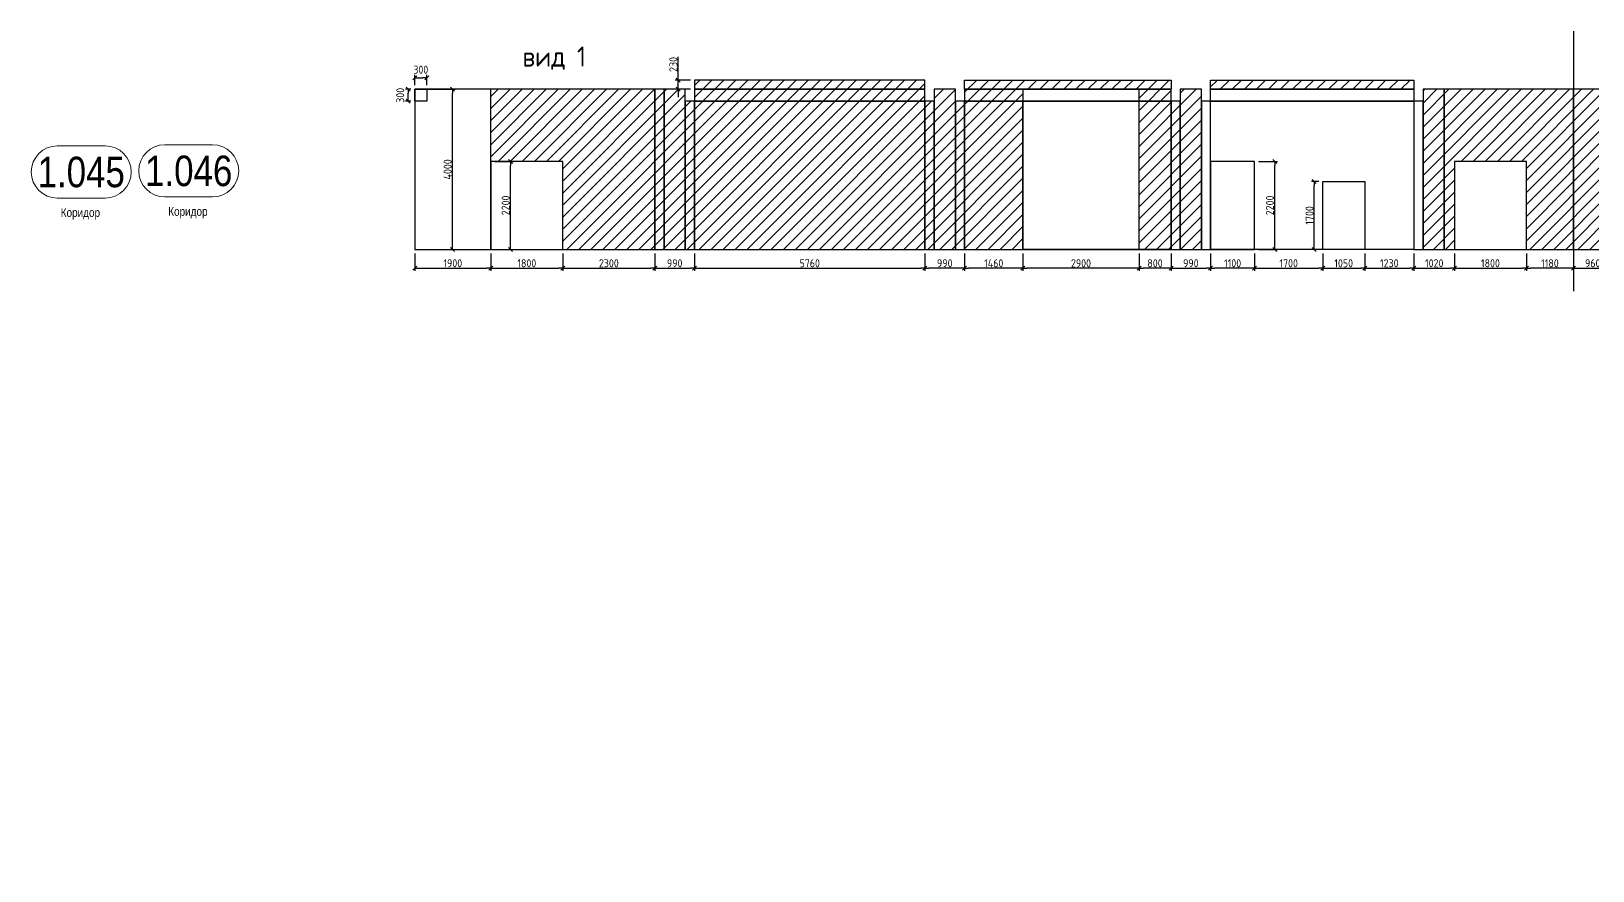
# Model space of a CAD drawing. Header units: millimetres. Extents: x -24360 to 609566, y -391049 to 148426.
# Drawn here: x 235293 to 274319, y -267373 to -246406 of the extents above; entities that cross this region are included whole.
import ezdxf
from ezdxf.enums import TextEntityAlignment as Align

# ---------------------------------------------------------------- set-up
doc = ezdxf.new("R2010")
doc.units = ezdxf.units.MM
doc.layers.get('Defpoints').update_dxf_attribs({"color": 140})
for name, color, linetype, lineweight in [('АР_Area', 5, 'Continuous', 5), ('осново', 7, 'Continuous', 30), ('Уголки', 1, 'Continuous', 30), ('Штриховка', 7, 'Continuous', 30)]:
    doc.layers.add(name, color=color, linetype=linetype, lineweight=lineweight)
doc.styles.add('style1', font='ARIALN.TTF')
doc.styles.add('СПДС', font='isocpeur.ttf', dxfattribs={"width": 0.9})
doc.dimstyles.new('Размера А3', dxfattribs={"dimtxt": 200, "dimasz": 100, "dimexe": 70, "dimexo": 100, "dimgap": 20, "dimtad": 1, "dimdec": 0, "dimrnd": 10, "dimzin": 0, "dimdsep": 46, "dimtxsty": 'СПДС', "dimblk": 'ARROWHEAD_6', "dimcen": 1, "dimclrd": 256, "dimclre": 256, "dimclrt": 256, "dimazin": 0, "dimtfac": 1, "dimtdec": 0, "dimtmove": 2, "dimatfit": 3, "dimfxl": 1, "dimtolj": 1, "dimtzin": 0, "dimarcsym": 0})

# ---------------------------------------------------------------- blocks, each defined once
blk = doc.blocks.new('MOK-МаркаПом_овал_ареал')
for p, q in [((-2.75, 3), (2.75, 3)), ((-2.75, -3), (2.75, -3))]:
    blk.add_line(p, q)
for centre, radius, start, end in [((-2.75, 0), 3, 90, 270), ((2.75, 0), 3, 270, 90), ((-3.75, 0), 3.5, 0, 0.001)]:
    blk.add_arc(centre, radius, start, end)
at = {"color": 0, "style": 'style1'}
blk.add_attdef('АР-ПОМЕЩЕНИЕ:НОМЕР', text='', height=3.5, dxfattribs=at).set_placement((0, 0), align=Align.MIDDLE)
blk = doc.blocks.new('ARROWHEAD_6')
at = {"color": 0, "linetype": 'Continuous'}
for p, q in [((0, 0), (-1, 0)), ((-0.5, -0.5), (0.5, 0.5))]:
    blk.add_line(p, q, dxfattribs=at)
blk = doc.blocks.new('*D608')
at = {"lineweight": -2, "transparency": 16777216}
for p, q in [((244879, -247755), (244879, -247495)), ((244979, -247565), (245079, -247565)), ((245179, -247755), (245179, -247495))]:
    blk.add_line(p, q, dxfattribs=at)
at = {"layer": 'Defpoints', "color": 0, "lineweight": 15, "transparency": 16777216}
for p in [(245179, -247565), (244879, -247855), (245179, -247855)]:
    blk.add_point(p, dxfattribs=at)
at = {"lineweight": -2, "transparency": 16777216, "xscale": 100, "yscale": 100, "zscale": 100, "rotation": 180}
blk.add_blockref('ARROWHEAD_6', (244879, -247565), dxfattribs=at)
at = {"lineweight": -2, "transparency": 16777216, "xscale": 100, "yscale": 100, "zscale": 100}
blk.add_blockref('ARROWHEAD_6', (245179, -247565), dxfattribs=at)
at = {"transparency": 16777216, "insert": (245029, -247365), "char_height": 200, "attachment_point": 5, "style": 'СПДС'}
blk.add_mtext('\\A1;300', dxfattribs=at)
blk = doc.blocks.new('*D613')
at = {"lineweight": -2, "transparency": 16777216}
for p, q in [((244779, -247855), (244645, -247855)), ((244779, -248155), (244645, -248155)), ((244715, -248055), (244715, -247955))]:
    blk.add_line(p, q, dxfattribs=at)
at = {"layer": 'Defpoints', "color": 0, "lineweight": 15, "transparency": 16777216}
for p in [(244715, -247855), (244879, -247855), (244879, -248155)]:
    blk.add_point(p, dxfattribs=at)
at = {"lineweight": -2, "transparency": 16777216, "xscale": 100, "yscale": 100, "zscale": 100}
for p, rotation in [((244715, -247855), 90), ((244715, -248155), 270)]:
    blk.add_blockref('ARROWHEAD_6', p, dxfattribs=dict(at, rotation=rotation))
at = {"transparency": 16777216, "insert": (244515, -248005), "char_height": 200, "attachment_point": 5, "rotation": 90, "style": 'СПДС'}
blk.add_mtext('\\A1;300', dxfattribs=at)
blk = doc.blocks.new('*D795')
at = {"lineweight": -2, "transparency": 16777216}
for p, q in [((244979, -247855), (245890, -247855)), ((245820, -251755), (245820, -247955)), ((244979, -251855), (245890, -251855))]:
    blk.add_line(p, q, dxfattribs=at)
at = {"layer": 'Defpoints', "color": 0, "lineweight": 15, "transparency": 16777216}
for p in [(244879, -247855), (245820, -247855), (244879, -251855)]:
    blk.add_point(p, dxfattribs=at)
at = {"lineweight": -2, "transparency": 16777216, "xscale": 100, "yscale": 100, "zscale": 100}
for p, rotation in [((245820, -247855), 90), ((245820, -251855), 270)]:
    blk.add_blockref('ARROWHEAD_6', p, dxfattribs=dict(at, rotation=rotation))
at = {"transparency": 16777216, "insert": (245700, -249855), "char_height": 200, "attachment_point": 5, "rotation": 90, "style": 'СПДС'}
blk.add_mtext('\\A1;4000', dxfattribs=at)
blk = doc.blocks.new('*D796')
at = {"lineweight": -2, "transparency": 16777216}
for p, q in [((244879, -251955), (244879, -252390)), ((246779, -251955), (246779, -252390)), ((244979, -252320), (246679, -252320))]:
    blk.add_line(p, q, dxfattribs=at)
at = {"layer": 'Defpoints', "color": 0, "lineweight": 15, "transparency": 16777216}
for p in [(244879, -251855), (246779, -251855), (246779, -252320)]:
    blk.add_point(p, dxfattribs=at)
at = {"lineweight": -2, "transparency": 16777216, "xscale": 100, "yscale": 100, "zscale": 100, "rotation": 180}
blk.add_blockref('ARROWHEAD_6', (244879, -252320), dxfattribs=at)
at = {"lineweight": -2, "transparency": 16777216, "xscale": 100, "yscale": 100, "zscale": 100}
blk.add_blockref('ARROWHEAD_6', (246779, -252320), dxfattribs=at)
at = {"transparency": 16777216, "insert": (245829, -252200), "char_height": 200, "attachment_point": 5, "style": 'СПДС'}
blk.add_mtext('\\A1;1900', dxfattribs=at)
blk = doc.blocks.new('*D797')
at = {"lineweight": -2, "transparency": 16777216}
for p, q in [((246879, -249655), (247340, -249655)), ((247270, -251755), (247270, -249755)), ((246879, -251855), (247340, -251855))]:
    blk.add_line(p, q, dxfattribs=at)
at = {"layer": 'Defpoints', "color": 0, "lineweight": 15, "transparency": 16777216}
for p in [(246779, -249655), (247270, -249655), (246779, -251855)]:
    blk.add_point(p, dxfattribs=at)
at = {"lineweight": -2, "transparency": 16777216, "xscale": 100, "yscale": 100, "zscale": 100}
for p, rotation in [((247270, -249655), 90), ((247270, -251855), 270)]:
    blk.add_blockref('ARROWHEAD_6', p, dxfattribs=dict(at, rotation=rotation))
at = {"transparency": 16777216, "insert": (247150, -250755), "char_height": 200, "attachment_point": 5, "rotation": 90, "style": 'СПДС'}
blk.add_mtext('\\A1;2200', dxfattribs=at)
blk = doc.blocks.new('*D798')
at = {"lineweight": -2, "transparency": 16777216}
for p, q in [((246779, -251955), (246779, -252390)), ((248579, -251955), (248579, -252390)), ((246879, -252320), (248479, -252320))]:
    blk.add_line(p, q, dxfattribs=at)
at = {"layer": 'Defpoints', "color": 0, "lineweight": 15, "transparency": 16777216}
for p in [(246779, -251855), (248579, -251855), (248579, -252320)]:
    blk.add_point(p, dxfattribs=at)
at = {"lineweight": -2, "transparency": 16777216, "xscale": 100, "yscale": 100, "zscale": 100, "rotation": 180}
blk.add_blockref('ARROWHEAD_6', (246779, -252320), dxfattribs=at)
at = {"lineweight": -2, "transparency": 16777216, "xscale": 100, "yscale": 100, "zscale": 100}
blk.add_blockref('ARROWHEAD_6', (248579, -252320), dxfattribs=at)
at = {"transparency": 16777216, "insert": (247679, -252200), "char_height": 200, "attachment_point": 5, "style": 'СПДС'}
blk.add_mtext('\\A1;1800', dxfattribs=at)
blk = doc.blocks.new('*D799')
at = {"lineweight": -2, "transparency": 16777216}
for p, q in [((248579, -251955), (248579, -252390)), ((250879, -251955), (250879, -252390)), ((248679, -252320), (250779, -252320))]:
    blk.add_line(p, q, dxfattribs=at)
at = {"layer": 'Defpoints', "color": 0, "lineweight": 15, "transparency": 16777216}
for p in [(248579, -251855), (250879, -251855), (250879, -252320)]:
    blk.add_point(p, dxfattribs=at)
at = {"lineweight": -2, "transparency": 16777216, "xscale": 100, "yscale": 100, "zscale": 100, "rotation": 180}
blk.add_blockref('ARROWHEAD_6', (248579, -252320), dxfattribs=at)
at = {"lineweight": -2, "transparency": 16777216, "xscale": 100, "yscale": 100, "zscale": 100}
blk.add_blockref('ARROWHEAD_6', (250879, -252320), dxfattribs=at)
at = {"transparency": 16777216, "insert": (249729, -252200), "char_height": 200, "attachment_point": 5, "style": 'СПДС'}
blk.add_mtext('\\A1;2300', dxfattribs=at)
blk = doc.blocks.new('*D800')
at = {"lineweight": -2, "transparency": 16777216}
for p, q in [((250879, -251955), (250879, -252390)), ((251869, -251955), (251869, -252390)), ((250979, -252320), (251769, -252320))]:
    blk.add_line(p, q, dxfattribs=at)
at = {"layer": 'Defpoints', "color": 0, "lineweight": 15, "transparency": 16777216}
for p in [(250879, -251855), (251869, -251855), (251869, -252320)]:
    blk.add_point(p, dxfattribs=at)
at = {"lineweight": -2, "transparency": 16777216, "xscale": 100, "yscale": 100, "zscale": 100, "rotation": 180}
blk.add_blockref('ARROWHEAD_6', (250879, -252320), dxfattribs=at)
at = {"lineweight": -2, "transparency": 16777216, "xscale": 100, "yscale": 100, "zscale": 100}
blk.add_blockref('ARROWHEAD_6', (251869, -252320), dxfattribs=at)
at = {"transparency": 16777216, "insert": (251374, -252200), "char_height": 200, "attachment_point": 5, "style": 'СПДС'}
blk.add_mtext('\\A1;990', dxfattribs=at)
blk = doc.blocks.new('*D801')
at = {"lineweight": -2, "transparency": 16777216}
for p, q in [((251460, -247525), (251460, -247043)), ((251769, -247625), (251390, -247625)), ((251460, -247855), (251460, -247625)), ((251769, -247855), (251390, -247855)), ((251460, -247955), (251460, -248055))]:
    blk.add_line(p, q, dxfattribs=at)
at = {"layer": 'Defpoints', "color": 0, "lineweight": 15, "transparency": 16777216}
for p in [(251460, -247625), (251869, -247625), (251869, -247855)]:
    blk.add_point(p, dxfattribs=at)
at = {"lineweight": -2, "transparency": 16777216, "xscale": 100, "yscale": 100, "zscale": 100}
for p, rotation in [((251460, -247625), 270), ((251460, -247855), 90)]:
    blk.add_blockref('ARROWHEAD_6', p, dxfattribs=dict(at, rotation=rotation))
at = {"transparency": 16777216, "insert": (251340, -247234), "char_height": 200, "attachment_point": 5, "rotation": 90, "style": 'СПДС'}
blk.add_mtext('\\A1;230', dxfattribs=at)
blk = doc.blocks.new('*D802')
at = {"lineweight": -2, "transparency": 16777216}
for p, q in [((251869, -251955), (251869, -252390)), ((257629, -251955), (257629, -252390)), ((251969, -252320), (257529, -252320))]:
    blk.add_line(p, q, dxfattribs=at)
at = {"layer": 'Defpoints', "color": 0, "lineweight": 15, "transparency": 16777216}
for p in [(251869, -251855), (257629, -251855), (257629, -252320)]:
    blk.add_point(p, dxfattribs=at)
at = {"lineweight": -2, "transparency": 16777216, "xscale": 100, "yscale": 100, "zscale": 100, "rotation": 180}
blk.add_blockref('ARROWHEAD_6', (251869, -252320), dxfattribs=at)
at = {"lineweight": -2, "transparency": 16777216, "xscale": 100, "yscale": 100, "zscale": 100}
blk.add_blockref('ARROWHEAD_6', (257629, -252320), dxfattribs=at)
at = {"transparency": 16777216, "insert": (254749, -252200), "char_height": 200, "attachment_point": 5, "style": 'СПДС'}
blk.add_mtext('\\A1;5760', dxfattribs=at)
blk = doc.blocks.new('*D803')
at = {"lineweight": -2, "transparency": 16777216}
for p, q in [((257629, -251955), (257629, -252390)), ((258619, -251955), (258619, -252390)), ((258519, -252320), (257729, -252320))]:
    blk.add_line(p, q, dxfattribs=at)
at = {"layer": 'Defpoints', "color": 0, "lineweight": 15, "transparency": 16777216}
for p in [(257629, -251855), (258619, -251855), (257629, -252320)]:
    blk.add_point(p, dxfattribs=at)
at = {"lineweight": -2, "transparency": 16777216, "xscale": 100, "yscale": 100, "zscale": 100, "rotation": 180}
blk.add_blockref('ARROWHEAD_6', (257629, -252320), dxfattribs=at)
at = {"lineweight": -2, "transparency": 16777216, "xscale": 100, "yscale": 100, "zscale": 100}
blk.add_blockref('ARROWHEAD_6', (258619, -252320), dxfattribs=at)
at = {"transparency": 16777216, "insert": (258124, -252200), "char_height": 200, "attachment_point": 5, "style": 'СПДС'}
blk.add_mtext('\\A1;990', dxfattribs=at)
blk = doc.blocks.new('*D804')
at = {"lineweight": -2, "transparency": 16777216}
for p, q in [((258619, -251955), (258619, -252390)), ((260079, -251955), (260079, -252390)), ((259979, -252320), (258719, -252320))]:
    blk.add_line(p, q, dxfattribs=at)
at = {"layer": 'Defpoints', "color": 0, "lineweight": 15, "transparency": 16777216}
for p in [(258619, -251855), (260079, -251855), (258619, -252320)]:
    blk.add_point(p, dxfattribs=at)
at = {"lineweight": -2, "transparency": 16777216, "xscale": 100, "yscale": 100, "zscale": 100, "rotation": 180}
blk.add_blockref('ARROWHEAD_6', (258619, -252320), dxfattribs=at)
at = {"lineweight": -2, "transparency": 16777216, "xscale": 100, "yscale": 100, "zscale": 100}
blk.add_blockref('ARROWHEAD_6', (260079, -252320), dxfattribs=at)
at = {"transparency": 16777216, "insert": (259349, -252200), "char_height": 200, "attachment_point": 5, "style": 'СПДС'}
blk.add_mtext('\\A1;1460', dxfattribs=at)
blk = doc.blocks.new('*D805')
at = {"lineweight": -2, "transparency": 16777216}
for p, q in [((260079, -251955), (260079, -252390)), ((262979, -251955), (262979, -252390)), ((262879, -252320), (260179, -252320))]:
    blk.add_line(p, q, dxfattribs=at)
at = {"layer": 'Defpoints', "color": 0, "lineweight": 15, "transparency": 16777216}
for p in [(260079, -251855), (262979, -251855), (260079, -252320)]:
    blk.add_point(p, dxfattribs=at)
at = {"lineweight": -2, "transparency": 16777216, "xscale": 100, "yscale": 100, "zscale": 100, "rotation": 180}
blk.add_blockref('ARROWHEAD_6', (260079, -252320), dxfattribs=at)
at = {"lineweight": -2, "transparency": 16777216, "xscale": 100, "yscale": 100, "zscale": 100}
blk.add_blockref('ARROWHEAD_6', (262979, -252320), dxfattribs=at)
at = {"transparency": 16777216, "insert": (261529, -252200), "char_height": 200, "attachment_point": 5, "style": 'СПДС'}
blk.add_mtext('\\A1;2900', dxfattribs=at)
blk = doc.blocks.new('*D806')
at = {"lineweight": -2, "transparency": 16777216}
for p, q in [((262979, -251955), (262979, -252390)), ((263779, -251955), (263779, -252390)), ((263679, -252320), (263079, -252320))]:
    blk.add_line(p, q, dxfattribs=at)
at = {"layer": 'Defpoints', "color": 0, "lineweight": 15, "transparency": 16777216}
for p in [(262979, -251855), (263779, -251855), (262979, -252320)]:
    blk.add_point(p, dxfattribs=at)
at = {"lineweight": -2, "transparency": 16777216, "xscale": 100, "yscale": 100, "zscale": 100, "rotation": 180}
blk.add_blockref('ARROWHEAD_6', (262979, -252320), dxfattribs=at)
at = {"lineweight": -2, "transparency": 16777216, "xscale": 100, "yscale": 100, "zscale": 100}
blk.add_blockref('ARROWHEAD_6', (263779, -252320), dxfattribs=at)
at = {"transparency": 16777216, "insert": (263379, -252200), "char_height": 200, "attachment_point": 5, "style": 'СПДС'}
blk.add_mtext('\\A1;800', dxfattribs=at)
blk = doc.blocks.new('*D807')
at = {"lineweight": -2, "transparency": 16777216}
for p, q in [((263779, -251955), (263779, -252390)), ((264769, -251955), (264769, -252390)), ((263879, -252320), (264669, -252320))]:
    blk.add_line(p, q, dxfattribs=at)
at = {"layer": 'Defpoints', "color": 0, "lineweight": 15, "transparency": 16777216}
for p in [(263779, -251855), (264769, -251855), (264769, -252320)]:
    blk.add_point(p, dxfattribs=at)
at = {"lineweight": -2, "transparency": 16777216, "xscale": 100, "yscale": 100, "zscale": 100, "rotation": 180}
blk.add_blockref('ARROWHEAD_6', (263779, -252320), dxfattribs=at)
at = {"lineweight": -2, "transparency": 16777216, "xscale": 100, "yscale": 100, "zscale": 100}
blk.add_blockref('ARROWHEAD_6', (264769, -252320), dxfattribs=at)
at = {"transparency": 16777216, "insert": (264274, -252200), "char_height": 200, "attachment_point": 5, "style": 'СПДС'}
blk.add_mtext('\\A1;990', dxfattribs=at)
blk = doc.blocks.new('*D808')
at = {"lineweight": -2, "transparency": 16777216}
for p, q in [((264769, -251955), (264769, -252390)), ((265869, -251955), (265869, -252390)), ((265769, -252320), (264869, -252320))]:
    blk.add_line(p, q, dxfattribs=at)
at = {"layer": 'Defpoints', "color": 0, "lineweight": 15, "transparency": 16777216}
for p in [(264769, -251855), (265869, -251855), (264769, -252320)]:
    blk.add_point(p, dxfattribs=at)
at = {"lineweight": -2, "transparency": 16777216, "xscale": 100, "yscale": 100, "zscale": 100, "rotation": 180}
blk.add_blockref('ARROWHEAD_6', (264769, -252320), dxfattribs=at)
at = {"lineweight": -2, "transparency": 16777216, "xscale": 100, "yscale": 100, "zscale": 100}
blk.add_blockref('ARROWHEAD_6', (265869, -252320), dxfattribs=at)
at = {"transparency": 16777216, "insert": (265319, -252200), "char_height": 200, "attachment_point": 5, "style": 'СПДС'}
blk.add_mtext('\\A1;1100', dxfattribs=at)
blk = doc.blocks.new('*D809')
at = {"lineweight": -2, "transparency": 16777216}
for p, q in [((265969, -249655), (266440, -249655)), ((266370, -251755), (266370, -249755)), ((265969, -251855), (266440, -251855))]:
    blk.add_line(p, q, dxfattribs=at)
at = {"layer": 'Defpoints', "color": 0, "lineweight": 15, "transparency": 16777216}
for p in [(265869, -249655), (266370, -249655), (265869, -251855)]:
    blk.add_point(p, dxfattribs=at)
at = {"lineweight": -2, "transparency": 16777216, "xscale": 100, "yscale": 100, "zscale": 100}
for p, rotation in [((266370, -249655), 90), ((266370, -251855), 270)]:
    blk.add_blockref('ARROWHEAD_6', p, dxfattribs=dict(at, rotation=rotation))
at = {"transparency": 16777216, "insert": (266250, -250755), "char_height": 200, "attachment_point": 5, "rotation": 90, "style": 'СПДС'}
blk.add_mtext('\\A1;2200', dxfattribs=at)
blk = doc.blocks.new('*D810')
at = {"lineweight": -2, "transparency": 16777216}
for p, q in [((265869, -251955), (265869, -252390)), ((267569, -251955), (267569, -252390)), ((265969, -252320), (267469, -252320))]:
    blk.add_line(p, q, dxfattribs=at)
at = {"layer": 'Defpoints', "color": 0, "lineweight": 15, "transparency": 16777216}
for p in [(265869, -251855), (267569, -251855), (267569, -252320)]:
    blk.add_point(p, dxfattribs=at)
at = {"lineweight": -2, "transparency": 16777216, "xscale": 100, "yscale": 100, "zscale": 100, "rotation": 180}
blk.add_blockref('ARROWHEAD_6', (265869, -252320), dxfattribs=at)
at = {"lineweight": -2, "transparency": 16777216, "xscale": 100, "yscale": 100, "zscale": 100}
blk.add_blockref('ARROWHEAD_6', (267569, -252320), dxfattribs=at)
at = {"transparency": 16777216, "insert": (266719, -252200), "char_height": 200, "attachment_point": 5, "style": 'СПДС'}
blk.add_mtext('\\A1;1700', dxfattribs=at)
blk = doc.blocks.new('*D811')
at = {"lineweight": -2, "transparency": 16777216}
for p, q in [((267569, -251955), (267569, -252390)), ((268619, -251955), (268619, -252390)), ((267669, -252320), (268519, -252320))]:
    blk.add_line(p, q, dxfattribs=at)
at = {"layer": 'Defpoints', "color": 0, "lineweight": 15, "transparency": 16777216}
for p in [(267569, -251855), (268619, -251855), (268619, -252320)]:
    blk.add_point(p, dxfattribs=at)
at = {"lineweight": -2, "transparency": 16777216, "xscale": 100, "yscale": 100, "zscale": 100, "rotation": 180}
blk.add_blockref('ARROWHEAD_6', (267569, -252320), dxfattribs=at)
at = {"lineweight": -2, "transparency": 16777216, "xscale": 100, "yscale": 100, "zscale": 100}
blk.add_blockref('ARROWHEAD_6', (268619, -252320), dxfattribs=at)
at = {"transparency": 16777216, "insert": (268094, -252200), "char_height": 200, "attachment_point": 5, "style": 'СПДС'}
blk.add_mtext('\\A1;1050', dxfattribs=at)
blk = doc.blocks.new('*D812')
at = {"lineweight": -2, "transparency": 16777216}
for p, q in [((267469, -250155), (267290, -250155)), ((267360, -251755), (267360, -250255)), ((267469, -251855), (267290, -251855))]:
    blk.add_line(p, q, dxfattribs=at)
at = {"layer": 'Defpoints', "color": 0, "lineweight": 15, "transparency": 16777216}
for p in [(267360, -250155), (267569, -250155), (267569, -251855)]:
    blk.add_point(p, dxfattribs=at)
at = {"lineweight": -2, "transparency": 16777216, "xscale": 100, "yscale": 100, "zscale": 100}
for p, rotation in [((267360, -250155), 90), ((267360, -251855), 270)]:
    blk.add_blockref('ARROWHEAD_6', p, dxfattribs=dict(at, rotation=rotation))
at = {"transparency": 16777216, "insert": (267240, -251005), "char_height": 200, "attachment_point": 5, "rotation": 90, "style": 'СПДС'}
blk.add_mtext('\\A1;1700', dxfattribs=at)
blk = doc.blocks.new('*D813')
at = {"lineweight": -2, "transparency": 16777216}
for p, q in [((268619, -251955), (268619, -252390)), ((269849, -251955), (269849, -252390)), ((268719, -252320), (269749, -252320))]:
    blk.add_line(p, q, dxfattribs=at)
at = {"layer": 'Defpoints', "color": 0, "lineweight": 15, "transparency": 16777216}
for p in [(268619, -251855), (269849, -251855), (269849, -252320)]:
    blk.add_point(p, dxfattribs=at)
at = {"lineweight": -2, "transparency": 16777216, "xscale": 100, "yscale": 100, "zscale": 100, "rotation": 180}
blk.add_blockref('ARROWHEAD_6', (268619, -252320), dxfattribs=at)
at = {"lineweight": -2, "transparency": 16777216, "xscale": 100, "yscale": 100, "zscale": 100}
blk.add_blockref('ARROWHEAD_6', (269849, -252320), dxfattribs=at)
at = {"transparency": 16777216, "insert": (269234, -252200), "char_height": 200, "attachment_point": 5, "style": 'СПДС'}
blk.add_mtext('\\A1;1230', dxfattribs=at)
blk = doc.blocks.new('*D814')
at = {"lineweight": -2, "transparency": 16777216}
for p, q in [((269849, -251955), (269849, -252390)), ((270864, -251955), (270864, -252390)), ((269949, -252320), (270764, -252320))]:
    blk.add_line(p, q, dxfattribs=at)
at = {"layer": 'Defpoints', "color": 0, "lineweight": 15, "transparency": 16777216}
for p in [(269849, -251855), (270864, -251855), (270864, -252320)]:
    blk.add_point(p, dxfattribs=at)
at = {"lineweight": -2, "transparency": 16777216, "xscale": 100, "yscale": 100, "zscale": 100, "rotation": 180}
blk.add_blockref('ARROWHEAD_6', (269849, -252320), dxfattribs=at)
at = {"lineweight": -2, "transparency": 16777216, "xscale": 100, "yscale": 100, "zscale": 100}
blk.add_blockref('ARROWHEAD_6', (270864, -252320), dxfattribs=at)
at = {"transparency": 16777216, "insert": (270357, -252200), "char_height": 200, "attachment_point": 5, "style": 'СПДС'}
blk.add_mtext('\\A1;1020', dxfattribs=at)
blk = doc.blocks.new('*D815')
at = {"lineweight": -2, "transparency": 16777216}
for p, q in [((270864, -251955), (270864, -252390)), ((272659, -251955), (272659, -252390)), ((270964, -252320), (272559, -252320))]:
    blk.add_line(p, q, dxfattribs=at)
at = {"layer": 'Defpoints', "color": 0, "lineweight": 15, "transparency": 16777216}
for p in [(270864, -251855), (272659, -251855), (272659, -252320)]:
    blk.add_point(p, dxfattribs=at)
at = {"lineweight": -2, "transparency": 16777216, "xscale": 100, "yscale": 100, "zscale": 100, "rotation": 180}
blk.add_blockref('ARROWHEAD_6', (270864, -252320), dxfattribs=at)
at = {"lineweight": -2, "transparency": 16777216, "xscale": 100, "yscale": 100, "zscale": 100}
blk.add_blockref('ARROWHEAD_6', (272659, -252320), dxfattribs=at)
at = {"transparency": 16777216, "insert": (271762, -252200), "char_height": 200, "attachment_point": 5, "style": 'СПДС'}
blk.add_mtext('\\A1;1800', dxfattribs=at)
blk = doc.blocks.new('*D816')
at = {"lineweight": -2, "transparency": 16777216}
for p, q in [((272659, -251955), (272659, -252390)), ((273839, -251955), (273839, -252390)), ((273739, -252320), (272759, -252320))]:
    blk.add_line(p, q, dxfattribs=at)
at = {"layer": 'Defpoints', "color": 0, "lineweight": 15, "transparency": 16777216}
for p in [(272659, -251855), (273839, -251855), (272659, -252320)]:
    blk.add_point(p, dxfattribs=at)
at = {"lineweight": -2, "transparency": 16777216, "xscale": 100, "yscale": 100, "zscale": 100, "rotation": 180}
blk.add_blockref('ARROWHEAD_6', (272659, -252320), dxfattribs=at)
at = {"lineweight": -2, "transparency": 16777216, "xscale": 100, "yscale": 100, "zscale": 100}
blk.add_blockref('ARROWHEAD_6', (273839, -252320), dxfattribs=at)
at = {"transparency": 16777216, "insert": (273249, -252200), "char_height": 200, "attachment_point": 5, "style": 'СПДС'}
blk.add_mtext('\\A1;1180', dxfattribs=at)
blk = doc.blocks.new('*D817')
at = {"lineweight": -2, "transparency": 16777216}
for p, q in [((273839, -251955), (273839, -252390)), ((274799, -251955), (274799, -252390)), ((273939, -252320), (274699, -252320))]:
    blk.add_line(p, q, dxfattribs=at)
at = {"layer": 'Defpoints', "color": 0, "lineweight": 15, "transparency": 16777216}
for p in [(273839, -251855), (274799, -251855), (274799, -252320)]:
    blk.add_point(p, dxfattribs=at)
at = {"lineweight": -2, "transparency": 16777216, "xscale": 100, "yscale": 100, "zscale": 100, "rotation": 180}
blk.add_blockref('ARROWHEAD_6', (273839, -252320), dxfattribs=at)
at = {"lineweight": -2, "transparency": 16777216, "xscale": 100, "yscale": 100, "zscale": 100}
blk.add_blockref('ARROWHEAD_6', (274799, -252320), dxfattribs=at)
at = {"transparency": 16777216, "insert": (274319, -252200), "char_height": 200, "attachment_point": 5, "style": 'СПДС'}
blk.add_mtext('\\A1;960', dxfattribs=at)

msp = doc.modelspace()

# ---------------------------------------------------------------- hatches: boundary and pattern name
at = {"layer": 'Штриховка'}
h = msp.add_hatch(dxfattribs=at)
h.set_pattern_fill('ANSI31', color=3, scale=67)
h.set_pattern_definition([(45, (-3e-11, 118595.47), (-150.41929, 150.41929), [])])
h.paths.add_polyline_path([(378592.071, -248155.017), (378259.109, -248155.017), (378259.109, -251855.017), (379960.669, -251855.017), (379960.669, -248155.017), (379792.071, -248155.017), (379792.071, -250855.017), (378592.071, -250855.017)])
h.paths.add_polyline_path([(379960.669, -247855.017), (378259.109, -247855.017), (378259.109, -248155.017), (379960.669, -248155.017)])
h.paths.add_polyline_path([(379960.669, -247555.017), (378259.109, -247555.017), (378259.109, -247855.017), (379960.669, -247855.017)])
h.paths.add_polyline_path([(378259.109, -248155.017), (377959.109, -248155.017), (377959.109, -251855.017), (378259.109, -251855.017)])
h.paths.add_polyline_path([(377959.109, -248155.017), (377859.109, -248155.017), (377859.109, -251855.017), (377959.109, -251855.017)])
h.paths.add_polyline_path([(377859.109, -248155.017), (377559.109, -248155.017), (377559.109, -251855.017), (377859.109, -251855.017)])
h.paths.add_polyline_path([(376459.109, -248155.017), (372159.109, -248155.017), (372159.109, -251855.017), (376459.109, -251855.017)])
h.paths.add_polyline_path([(377859.109, -248055.017), (372159.109, -248055.017), (372159.109, -248155.017), (377859.109, -248155.017)])
h.paths.add_polyline_path([(377859.109, -247755.017), (372159.109, -247755.017), (372159.109, -248055.017), (377859.109, -248055.017)])
h.paths.add_polyline_path([(371519.109, -248155.017), (371399.109, -248155.017), (371399.109, -251855.017), (371519.109, -251855.017)])
h.paths.add_polyline_path([(372059.109, -248155.017), (372059.109, -247855.017), (371519.109, -247855.017), (371519.109, -251855.017), (372059.109, -251855.017)])
h.paths.add_polyline_path([(372159.109, -248155.017), (372059.109, -248155.017), (372059.109, -251855.017), (372159.109, -251855.017)])
h.paths.add_polyline_path([(371399.109, -248155.017), (365499.109, -248155.017), (365499.109, -251855.017), (371399.109, -251855.017)])
h.paths.add_polyline_path([(371399.109, -248055.017), (365499.109, -248055.017), (365499.109, -248155.017), (371399.109, -248155.017)])
h.paths.add_polyline_path([(371399.109, -247755.017), (365499.109, -247755.017), (365499.109, -248055.017), (371399.109, -248055.017)])
h.paths.add_polyline_path([(365499.109, -248155.017), (365379.109, -248155.017), (365379.109, -251855.017), (365499.109, -251855.017)])
h.paths.add_polyline_path([(365379.109, -248155.017), (365379.109, -247855.017), (364839.109, -247855.017), (364839.109, -251855.017), (365379.109, -251855.017)])
h.paths.add_polyline_path([(361679.109, -248155.017), (358279.109, -248155.017), (358279.109, -251855.017), (361679.109, -251855.017)])
h.paths.add_polyline_path([(361679.109, -248055.017), (358279.109, -248055.017), (358279.109, -248155.017), (361679.109, -248155.017)])
h.paths.add_polyline_path([(361679.109, -247755.017), (358279.109, -247755.017), (358279.109, -248055.017), (361679.109, -248055.017)])
h.paths.add_polyline_path([(357639.109, -248155.017), (357519.109, -248155.017), (357519.109, -251855.017), (357639.109, -251855.017)])
h.paths.add_polyline_path([(358179.109, -248155.017), (358179.109, -247855.017), (357639.109, -247855.017), (357639.109, -251855.017), (358179.109, -251855.017)])
h.paths.add_polyline_path([(358279.109, -248155.017), (358179.109, -248155.017), (358179.109, -251855.017), (358279.109, -251855.017)])
h.paths.add_polyline_path([(357519.109, -248155.017), (356719.109, -248155.017), (356719.109, -251855.017), (357519.109, -251855.017)])
h.paths.add_polyline_path([(353819.109, -248155.017), (351919.109, -248155.017), (351919.109, -251855.017), (353819.109, -251855.017)])
h.paths.add_polyline_path([(357519.109, -248055.017), (351919.109, -248055.017), (351919.109, -248155.017), (357519.109, -248155.017)])
h.paths.add_polyline_path([(357519.109, -247755.017), (351919.109, -247755.017), (351919.109, -248055.017), (357519.109, -248055.017)])
h.paths.add_polyline_path([(347459.105, -248155.017), (345854.715, -248155.017), (345854.715, -251855.017), (347459.105, -251855.017)])
h.paths.add_polyline_path([(351159.105, -247755.017), (345854.715, -247755.017), (345854.715, -248055.017), (351159.105, -248055.017)])
h.paths.add_polyline_path([(351159.105, -248055.017), (345854.715, -248055.017), (345854.715, -248155.017), (347459.105, -248155.017), (350359.105, -248155.017), (351159.105, -248155.017)])
h.paths.add_polyline_path([(351159.105, -248155.017), (350359.105, -248155.017), (350359.105, -251855.017), (351159.105, -251855.017)])
h.paths.add_polyline_path([(351279.109, -248155.017), (351159.109, -248155.017), (351159.109, -251855.017), (351279.109, -251855.017)])
h.paths.add_polyline_path([(351819.109, -248155.017), (351819.109, -247855.017), (351279.109, -247855.017), (351279.109, -251855.017), (351819.109, -251855.017)])
h.paths.add_polyline_path([(351919.109, -248155.017), (351819.109, -248155.017), (351819.109, -251855.017), (351919.109, -251855.017)])
h.paths.add_polyline_path([(337579.105, -248155.017), (337379.105, -248155.017), (337379.105, -251855.017), (337579.105, -251855.017)])
h.paths.add_polyline_path([(338029.105, -248155.017), (337579.105, -248155.017), (337579.105, -251855.017), (338029.105, -251855.017)])
h.paths.add_polyline_path([(338229.105, -248155.017), (338029.105, -248155.017), (338029.105, -251855.017), (338229.105, -251855.017)])
h.paths.add_polyline_path([(342729.105, -248155.017), (338229.105, -248155.017), (338229.105, -251855.017), (339999.105, -251855.017), (339999.105, -249655.017), (341989.105, -249655.017), (341989.105, -251855.017), (342729.105, -251855.017)])
h.paths.add_polyline_path([(342729.105, -247955.017), (338229.105, -247955.017), (338229.105, -248155.017), (342729.105, -248155.017)])
h.paths.add_polyline_path([(342729.105, -247655.017), (338229.105, -247655.017), (338229.105, -247955.017), (342729.105, -247955.017)])
h.paths.add_polyline_path([(337379.105, -248155.017), (334719.105, -248155.017), (334719.105, -250855.017), (332408.901, -250869.175), (332408.901, -248155.017), (331919.105, -248155.017), (331919.105, -251855.017), (337379.105, -251855.017)])
h.paths.add_polyline_path([(337379.105, -247955.017), (331919.105, -247955.017), (331919.105, -248155.017), (337379.105, -248155.017)])
h.paths.add_polyline_path([(337379.105, -247655.017), (331919.105, -247655.017), (331919.105, -247955.017), (337379.105, -247955.017)])
h.paths.add_polyline_path([(331919.105, -248155.017), (331719.105, -248155.017), (331719.105, -251855.017), (331919.105, -251855.017)])
h.paths.add_polyline_path([(331719.105, -248155.017), (331269.105, -248155.017), (331269.105, -251855.017), (331719.105, -251855.017)])
h.paths.add_polyline_path([(331269.105, -248155.017), (331069.105, -248155.017), (331069.105, -251855.017), (331269.105, -251855.017)])
h.paths.add_polyline_path([(331069.105, -250855.017), (328769.105, -250855.017), (328769.105, -248155.017), (328119.105, -248155.017), (328119.105, -251855.017), (331069.105, -251855.017)])
h.paths.add_polyline_path([(331069.105, -247955.017), (328119.105, -247955.017), (328119.105, -248155.017), (331069.105, -248155.017)])
h.paths.add_polyline_path([(331069.105, -247655.017), (328119.105, -247655.017), (328119.105, -247955.017), (331069.105, -247955.017)])
h.paths.add_polyline_path([(328119.105, -248155.017), (327919.105, -248155.017), (327919.105, -247855.017), (327839.105, -247855.017), (327839.105, -251855.017), (328119.105, -251855.017)])
h.paths.add_polyline_path([(327839.105, -247855.017), (327739.105, -247855.017), (327739.105, -251855.017), (327839.105, -251855.017)])
h.paths.add_polyline_path([(327739.105, -247855.017), (325539.105, -247855.017), (325539.105, -251855.017), (327739.105, -251855.017)])
h.paths.add_polyline_path([(319819.105, -247855.017), (314819.105, -247855.017), (314819.105, -251855.017), (319819.105, -251855.017)])
h.paths.add_polyline_path([(310129.105, -247855.017), (306299.105, -247855.017), (306299.105, -249655.017), (307799.105, -249655.017), (307799.105, -251855.017), (308629.105, -251855.017), (308629.105, -249655.017), (310129.105, -249655.017)])
h.paths.add_polyline_path([(306169.105, -247855.017), (305639.105, -247855.017), (305639.105, -251855.017), (306169.105, -251855.017)])
h.paths.add_polyline_path([(306299.105, -247855.017), (306169.105, -247855.017), (306169.105, -251855.017), (306299.105, -251855.017), (306299.105, -249655.017)])
h.paths.add_polyline_path([(310259.105, -247855.017), (310129.105, -247855.017), (310129.105, -251855.017), (310259.105, -251855.017)])
h.paths.add_polyline_path([(310789.105, -247855.017), (310259.105, -247855.017), (310259.105, -251855.017), (310789.105, -251855.017)])
h.paths.add_polyline_path([(302289.105, -247855.017), (298590.255, -247855.017), (298590.255, -248155.017), (298130.255, -248155.017), (298130.255, -247855.017), (294640.47, -247855.017), (294640.47, -248155.017), (294180.47, -248155.017), (294180.47, -247855.017), (292339.105, -247855.017), (292339.105, -251855.017), (302289.105, -251855.017)])
h.paths.add_polyline_path([(292089.105, -247855.017), (290839.105, -247855.017), (290839.105, -251855.017), (292089.105, -251855.017)])
h.paths.add_polyline_path([(290839.105, -247855.017), (289589.105, -247855.017), (289589.105, -251855.017), (290839.105, -251855.017)])
h.paths.add_polyline_path([(289589.105, -247855.017), (283229.105, -247855.017), (283229.105, -251855.017), (283679.105, -251855.017), (283679.105, -248155.017), (289149.105, -248155.017), (289149.105, -251855.017), (289589.105, -251855.017)])
h.paths.add_polyline_path([(283229.105, -247855.017), (281969.105, -247855.017), (281969.105, -251855.017), (283229.105, -251855.017)])
h.paths.add_polyline_path([(281969.105, -247855.017), (278969.105, -247855.017), (278969.105, -251855.017), (281969.105, -251855.017)])
h.paths.add_polyline_path([(277139.105, -247855.017), (276839.105, -247855.017), (276839.105, -251855.017), (277139.105, -251855.017)])
h.paths.add_polyline_path([(277559.105, -247855.017), (277139.105, -247855.017), (277139.105, -251855.017), (277559.105, -251855.017)])
h.paths.add_polyline_path([(277999.105, -247855.017), (277559.105, -247855.017), (277559.105, -251855.017), (277999.105, -251855.017)])
h.paths.add_polyline_path([(278129.105, -247855.017), (277999.105, -247855.017), (277999.105, -251855.017), (278129.105, -251855.017)])
h.paths.add_polyline_path([(278969.105, -247855.017), (278129.105, -247855.017), (278129.105, -251855.017), (278969.105, -251855.017)])
h.paths.add_polyline_path([(274799.105, -247855.017), (273839.105, -247855.017), (273839.105, -251855.017), (274799.105, -251855.017)])
h.paths.add_polyline_path([(273839.105, -247855.017), (270609.105, -247855.017), (270609.105, -251855.017), (270864.105, -251855.017), (270864.105, -249655.017), (272659.105, -249655.017), (272659.105, -251855.017), (273839.105, -251855.017)])
h.paths.add_polyline_path([(270609.105, -247855.017), (270079.105, -247855.017), (270079.105, -251855.017), (270609.105, -251855.017)])
h.paths.add_polyline_path([(269849.105, -247625.017), (264769.105, -247625.017), (264769.105, -247855.017), (269849.105, -247855.017)])
h.paths.add_polyline_path([(264539.105, -248155.017), (264539.105, -247855.017), (264009.105, -247855.017), (264009.105, -251855.017), (264539.105, -251855.017)])
h.paths.add_polyline_path([(264009.105, -248155.017), (263779.105, -248155.017), (263779.105, -251855.017), (264009.105, -251855.017)])
h.paths.add_polyline_path([(263779.105, -248155.017), (262979.105, -248155.017), (262979.105, -251855.017), (263779.105, -251855.017)])
h.paths.add_polyline_path([(263779.105, -247855.017), (262979.105, -247855.017), (262979.105, -248155.017), (263779.105, -248155.017)])
h.paths.add_polyline_path([(263779.105, -247625.017), (258619.105, -247625.017), (258619.105, -247855.017), (263779.105, -247855.017)])
h.paths.add_polyline_path([(260079.105, -247855.017), (258619.105, -247855.017), (258619.105, -248155.017), (260079.105, -248155.017)])
h.paths.add_polyline_path([(260079.105, -248155.017), (258619.105, -248155.017), (258619.105, -251855.017), (260079.105, -251855.017)])
h.paths.add_polyline_path([(258619.105, -248155.017), (258389.105, -248155.017), (258389.105, -251855.017), (258619.105, -251855.017)])
h.paths.add_polyline_path([(258389.105, -248155.017), (258389.105, -247855.017), (257859.105, -247855.017), (257859.105, -251855.017), (258389.105, -251855.017)])
h.paths.add_polyline_path([(257859.105, -248155.017), (257629.105, -248155.017), (257629.105, -251855.017), (257859.105, -251855.017)])
h.paths.add_polyline_path([(257629.105, -247855.017), (251869.105, -247855.017), (251869.105, -248155.017), (257629.105, -248155.017)])
h.paths.add_polyline_path([(257629.105, -247625.017), (251869.105, -247625.017), (251869.105, -247855.017), (257629.105, -247855.017)])
h.paths.add_polyline_path([(250879.105, -247855.017), (246779.105, -247855.017), (246779.105, -249655.017), (248579.105, -249655.017), (248579.105, -251855.017), (250879.105, -251855.017)])
h.paths.add_polyline_path([(251109.105, -247855.017), (250879.105, -247855.017), (250879.105, -251855.017), (251109.105, -251855.017)])
h.paths.add_polyline_path([(251639.105, -248155.017), (251639.105, -247855.017), (251109.105, -247855.017), (251109.105, -251855.017), (251639.105, -251855.017)])
h.paths.add_polyline_path([(251869.105, -248155.017), (251639.105, -248155.017), (251639.105, -251855.017), (251869.105, -251855.017)])
h.paths.add_polyline_path([(257629.105, -248155.017), (251869.105, -248155.017), (251869.105, -251855.017), (257629.105, -251855.017)])
h.paths.add_polyline_path([(294459.489, -255263.11), (293999.489, -255263.11), (293999.489, -258963.11), (294459.489, -258963.11)])
h.paths.add_polyline_path([(294919.489, -255263.11), (294459.489, -255263.11), (294459.489, -258963.11), (294919.489, -258963.11)])
h.paths.add_polyline_path([(295379.489, -255263.11), (294919.489, -255263.11), (294919.489, -258963.11), (295379.489, -258963.11)])
h.paths.add_polyline_path([(295839.489, -255263.11), (295379.489, -255263.11), (295379.489, -258963.11), (295839.489, -258963.11)])
h.paths.add_polyline_path([(294459.489, -259468.013), (293999.489, -259468.013), (293999.489, -263168.013), (294459.489, -263168.013)])
h.paths.add_polyline_path([(294919.489, -259468.013), (294459.489, -259468.013), (294459.489, -263168.013), (294919.489, -263168.013)])
h.paths.add_polyline_path([(295379.489, -259468.013), (294919.489, -259468.013), (294919.489, -263168.013), (295379.489, -263168.013)])
h.paths.add_polyline_path([(295839.489, -259468.013), (295379.489, -259468.013), (295379.489, -263168.013), (295839.489, -263168.013)])
h.paths.add_polyline_path([(294459.489, -263672.916), (293999.489, -263672.916), (293999.489, -267372.916), (294459.489, -267372.916)])
h.paths.add_polyline_path([(295379.489, -263672.916), (294919.489, -263672.916), (294919.489, -267372.916), (295379.489, -267372.916)])
h.paths.add_polyline_path([(295839.489, -263672.916), (295379.489, -263672.916), (295379.489, -267372.916), (295839.489, -267372.916)])
h.paths.add_polyline_path([(297867.798, -263672.916), (297407.798, -263672.916), (297407.798, -267372.916), (297867.798, -267372.916)])
h.paths.add_polyline_path([(298327.798, -263672.916), (297867.798, -263672.916), (297867.798, -267372.916), (298327.798, -267372.916)])
h.paths.add_polyline_path([(298787.798, -263672.916), (298327.798, -263672.916), (298327.798, -267372.916), (298787.798, -267372.916)])
h.paths.add_polyline_path([(299247.798, -263672.916), (298787.798, -263672.916), (298787.798, -267372.916), (299247.798, -267372.916)])
h.paths.add_polyline_path([(297867.798, -259468.013), (297407.798, -259468.013), (297407.798, -263168.013), (297867.798, -263168.013)])
h.paths.add_polyline_path([(298327.798, -259468.013), (297867.798, -259468.013), (297867.798, -263168.013), (298327.798, -263168.013)])
h.paths.add_polyline_path([(298787.798, -259468.013), (298327.798, -259468.013), (298327.798, -263168.013), (298787.798, -263168.013)])
h.paths.add_polyline_path([(299247.798, -259468.013), (298787.798, -259468.013), (298787.798, -263168.013), (299247.798, -263168.013)])

# ---------------------------------------------------------------- linework, layer by layer
at = {"layer": 'осново'}
msp.add_lwpolyline([(273839.105, -246405.6), (273839.105, -252898.786)], dxfattribs=at)
for points in [[(251869.105, -247855.017), (257629.105, -247855.017), (257629.105, -247625.017), (251869.105, -247625.017)], [(263779.105, -247855.017), (258619.105, -247855.017), (258619.105, -247625.017), (263779.105, -247625.017)], [(269849.105, -247855.017), (264769.105, -247855.017), (264769.105, -247625.017), (269849.105, -247625.017)], [(244879.105, -251855.017), (250879.105, -251855.017), (250879.105, -247855.017), (244879.105, -247855.017)], [(244879.105, -251855.017), (246779.105, -251855.017), (246779.105, -247855.017), (244879.105, -247855.017)], [(244879.105, -247855.017), (245179.105, -247855.017), (245179.105, -248155.017), (244879.105, -248155.017)], [(250879.105, -251855.017), (251109.105, -251855.017), (251109.105, -247855.017), (250879.105, -247855.017)], [(251109.105, -251855.017), (251639.105, -251855.017), (251639.105, -247855.017), (251109.105, -247855.017)], [(251639.105, -251855.017), (251869.105, -251855.017), (251869.105, -248155.017), (251639.105, -248155.017)], [(251869.105, -248155.017), (257629.105, -248155.017), (257629.105, -247855.017), (251869.105, -247855.017)], [(251869.105, -251855.017), (257629.105, -251855.017), (257629.105, -248155.017), (251869.105, -248155.017)], [(257629.105, -251855.017), (257859.105, -251855.017), (257859.105, -248155.017), (257629.105, -248155.017)], [(257859.105, -251855.017), (258389.105, -251855.017), (258389.105, -247855.017), (257859.105, -247855.017)], [(258389.105, -251855.017), (258619.105, -251855.017), (258619.105, -248155.017), (258389.105, -248155.017)], [(258619.105, -248155.017), (263779.105, -248155.017), (263779.105, -247855.017), (258619.105, -247855.017)], [(258619.105, -251855.017), (263779.105, -251855.017), (263779.105, -248155.017), (258619.105, -248155.017)], [(260079.105, -251855.017), (262979.105, -251855.017), (262979.105, -247855.017), (260079.105, -247855.017)], [(263779.105, -251855.017), (260079.105, -251855.017), (260079.105, -248155.017), (263779.105, -248155.017)], [(263779.105, -251855.017), (264009.105, -251855.017), (264009.105, -248155.017), (263779.105, -248155.017)], [(264009.105, -251855.017), (264539.105, -251855.017), (264539.105, -247855.017), (264009.105, -247855.017)], [(264539.105, -251855.017), (264769.105, -251855.017), (264769.105, -248155.017), (264539.105, -248155.017)], [(269849.105, -248155.017), (264769.105, -248155.017), (264769.105, -247855.017), (269849.105, -247855.017)], [(264769.105, -248155.017), (269849.105, -248155.017), (269849.105, -251855.017), (264769.105, -251855.017)], [(269849.105, -251855.017), (270079.105, -251855.017), (270079.105, -248155.017), (269849.105, -248155.017)], [(270079.105, -251855.017), (270609.105, -251855.017), (270609.105, -247855.017), (270079.105, -247855.017)], [(270609.105, -251855.017), (273839.105, -251855.017), (273839.105, -247855.017), (270609.105, -247855.017)], [(273839.105, -251855.017), (277139.105, -251855.017), (277139.105, -247855.017), (273839.105, -247855.017)], [(246779.105, -251855.017), (248579.105, -251855.017), (248579.105, -249655.017), (246779.105, -249655.017)], [(264769.105, -251855.017), (265869.105, -251855.017), (265869.105, -249655.017), (264769.105, -249655.017)], [(270864.105, -251855.017), (272659.105, -251855.017), (272659.105, -249655.017), (270864.105, -249655.017)], [(267569.105, -250155.017), (268619.105, -250155.017), (268619.105, -251855.017), (267569.105, -251855.017)]]:
    msp.add_lwpolyline(points, close=True, dxfattribs=at)
at = {"layer": 'Уголки'}
for points in [[(251109.105, -251855.017), (251109.105, -247855.017)], [(251639.105, -251855.017), (251639.105, -248155.017)], [(251869.105, -247855.017), (257629.105, -247855.017)], [(257859.105, -248155.017), (257859.105, -251855.017)], [(258389.105, -248155.017), (258389.105, -251855.017)], [(258619.105, -247855.017), (263779.105, -247855.017)], [(264009.105, -248155.017), (264009.105, -251855.017)], [(264539.105, -251855.017), (264539.105, -248155.017)], [(264769.105, -247855.017), (269849.105, -247855.017)], [(270079.105, -248155.017), (270079.105, -251855.017)], [(270609.105, -251855.017), (270609.105, -247855.017)]]:
    msp.add_lwpolyline(points, dxfattribs=at)

# ---------------------------------------------------------------- block references
at = {"layer": 'АР_Area', "color": 18, "linetype": 'Continuous', "lineweight": 5, "true_color": 0x000000}
ref = msp.add_blockref('MOK-МаркаПом_овал_ареал', (236542.23, -249920.277), dxfattribs=dict(at, xscale=217.2781712588504, yscale=217.2781712588504, zscale=217.2781712588504))
ref.add_attrib('АР-ПОМЕЩЕНИЕ:НОМЕР', '1.045', dxfattribs={"layer": '0', "color": 0, "height": 760.4736, "style": 'style1'}).set_placement((236542.23, -249920.277), align=Align.MIDDLE)
ref.add_attrib('АР-ПОМЕЩЕНИЕ:НАИМЕНОВАНИЕ', 'Коридор', dxfattribs={"layer": 'Defpoints', "color": 2, "height": 217.2782, "style": 'style1'}).set_placement((236521.773, -250966.239), align=Align.MIDDLE)
ref = msp.add_blockref('MOK-МаркаПом_овал_ареал', (239228.97, -249892.447), dxfattribs=dict(at, xscale=217.2781712588504, yscale=217.2781712588504, zscale=217.2781712588504))
ref.add_attrib('АР-ПОМЕЩЕНИЕ:НОМЕР', '1.046', dxfattribs={"layer": '0', "color": 0, "height": 760.4736, "style": 'style1'}).set_placement((239228.97, -249892.447), align=Align.MIDDLE)
ref.add_attrib('АР-ПОМЕЩЕНИЕ:НАИМЕНОВАНИЕ', 'Коридор', dxfattribs={"layer": 'Defpoints', "color": 2, "height": 217.2782, "style": 'style1'}).set_placement((239208.512, -250938.409), align=Align.MIDDLE)

# ---------------------------------------------------------------- texts
at = {"layer": 'осново', "insert": (247569.551, -246787.424), "char_height": 500, "attachment_point": 1, "style": 'СПДС'}
msp.add_mtext_dynamic_manual_height_columns('вид 1', width=3371.81454, gutter_width=1678.372, heights=[0], dxfattribs=at)

# ---------------------------------------------------------------- dimensions: what is measured, and where the dimension line sits
dim = msp.add_linear_dim(base=(251460, -247625.017), p1=(251869.105, -247855.017), p2=(251869.105, -247625.017), angle=90, dimstyle='Размера А3', override={"dimtmove": 0})
dim.commit()
dim.dimension.update_dxf_attribs({"geometry": '*D801', "text_midpoint": (251460, -247234.017), "dimtype": 160})
for base, p1, p2, picture, middle in [((245179.105, -247564.512), (244879.105, -247855.017), (245179.105, -247855.017), '*D608', (245029.105, -247364.512)), ((246779.105, -252320), (244879.105, -251855.017), (246779.105, -251855.017), '*D796', (245829.105, -252200)), ((248579.105, -252320), (246779.105, -251855.017), (248579.105, -251855.017), '*D798', (247679.105, -252200)), ((250879.105, -252320), (248579.105, -251855.017), (250879.105, -251855.017), '*D799', (249729.105, -252200)), ((251869.105, -252320), (250879.105, -251855.017), (251869.105, -251855.017), '*D800', (251374.105, -252200)), ((257629.105, -252320), (251869.105, -251855.017), (257629.105, -251855.017), '*D802', (254749.105, -252200)), ((257629.105, -252320), (258619.105, -251855.017), (257629.105, -251855.017), '*D803', (258124.105, -252200)), ((258619.105, -252320), (260079.105, -251855.017), (258619.105, -251855.017), '*D804', (259349.105, -252200)), ((260079.105, -252320), (262979.105, -251855.017), (260079.105, -251855.017), '*D805', (261529.105, -252200)), ((262979.105, -252320), (263779.105, -251855.017), (262979.105, -251855.017), '*D806', (263379.105, -252200)), ((264769.105, -252320), (263779.105, -251855.017), (264769.105, -251855.017), '*D807', (264274.105, -252200)), ((264769.105, -252320), (265869.105, -251855.017), (264769.105, -251855.017), '*D808', (265319.105, -252200)), ((267569.105, -252320), (265869.105, -251855.017), (267569.105, -251855.017), '*D810', (266719.105, -252200)), ((268619.105, -252320), (267569.105, -251855.017), (268619.105, -251855.017), '*D811', (268094.105, -252200)), ((269849.105, -252320), (268619.105, -251855.017), (269849.105, -251855.017), '*D813', (269234.105, -252200)), ((270864.105, -252320), (269849.105, -251855.017), (270864.105, -251855.017), '*D814', (270356.605, -252200)), ((272659.105, -252320), (270864.105, -251855.017), (272659.105, -251855.017), '*D815', (271761.605, -252200)), ((272659.105, -252320), (273839.105, -251855.017), (272659.105, -251855.017), '*D816', (273249.105, -252200)), ((274799.105, -252320), (273839.105, -251855.017), (274799.105, -251855.017), '*D817', (274319.105, -252200))]:
    dim = msp.add_linear_dim(base=base, p1=p1, p2=p2, dimstyle='Размера А3')
    dim.commit()
    dim.dimension.update_dxf_attribs({"geometry": picture, "text_midpoint": middle})
for base, p1, p2, picture, middle in [((244714.68, -247855.017), (244879.105, -248155.017), (244879.105, -247855.017), '*D613', (244514.68, -248005.017)), ((245820, -247855.017), (244879.105, -251855.017), (244879.105, -247855.017), '*D795', (245700, -249855.017)), ((247270, -249655.017), (246779.105, -251855.017), (246779.105, -249655.017), '*D797', (247150, -250755.017)), ((266370, -249655.017), (265869.105, -251855.017), (265869.105, -249655.017), '*D809', (266250, -250755.017)), ((267360, -250155.017), (267569.105, -251855.017), (267569.105, -250155.017), '*D812', (267240, -251005.017))]:
    dim = msp.add_linear_dim(base=base, p1=p1, p2=p2, angle=90, dimstyle='Размера А3')
    dim.commit()
    dim.dimension.update_dxf_attribs({"geometry": picture, "text_midpoint": middle})

doc.saveas('drawing.dxf')
